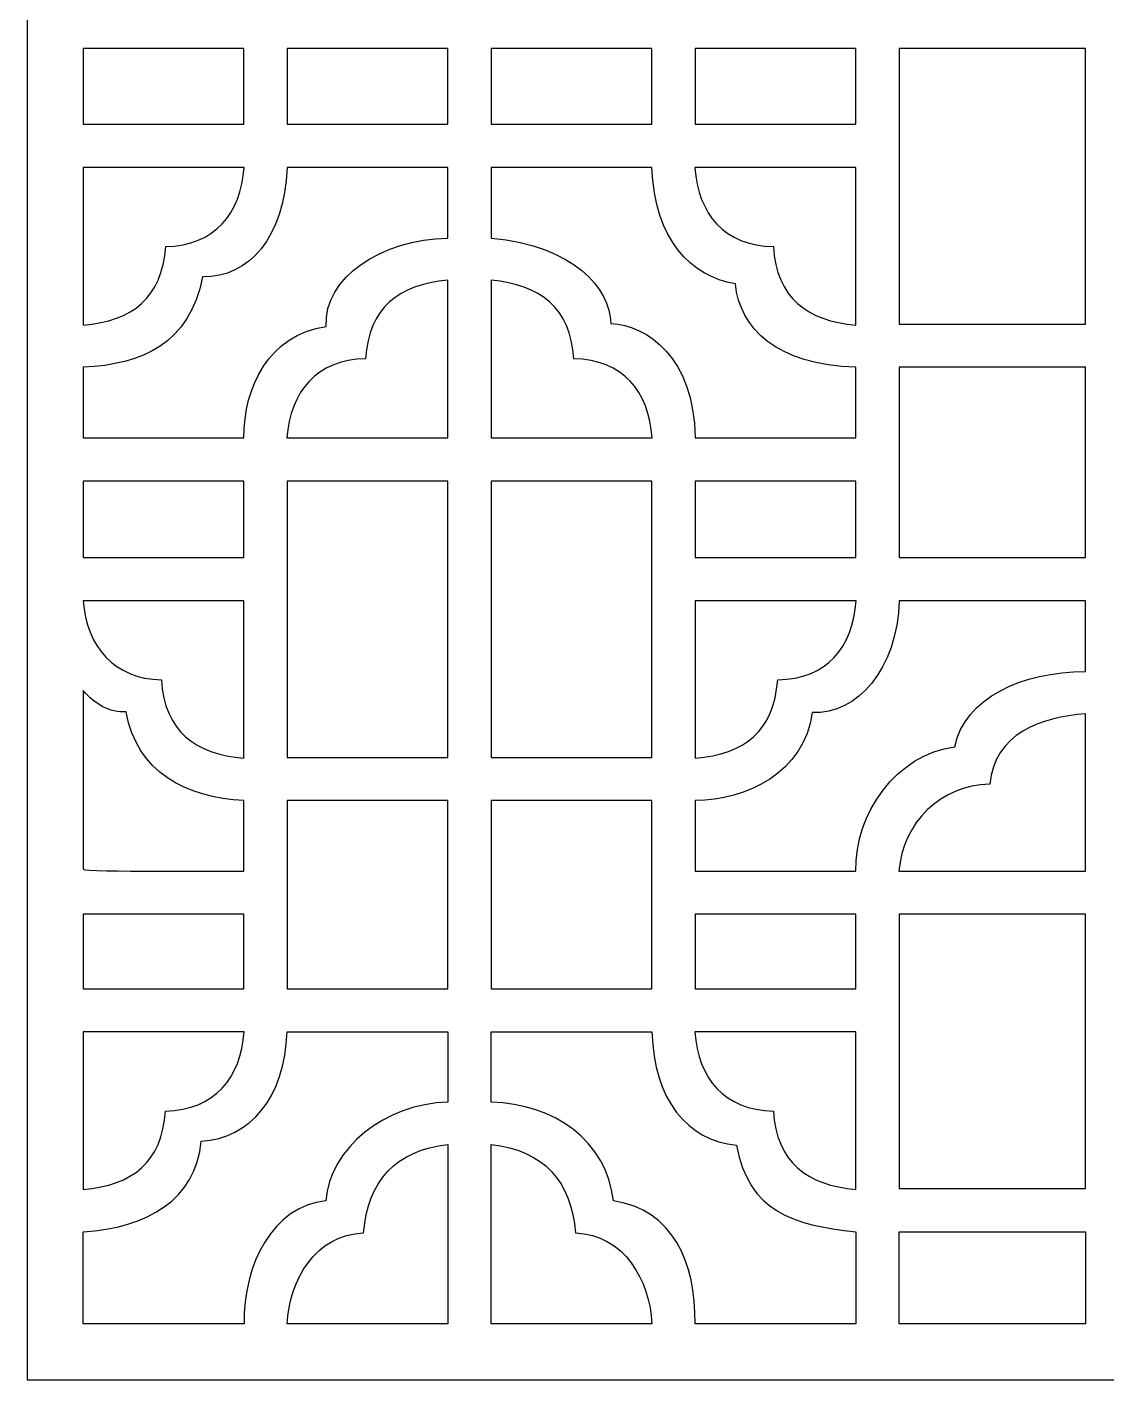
# Model space of a CAD drawing. Header units: centimetres. Extents: x 11.45 to 17.44, y -9 to -1.49.
# Drawn here: x 11.453 to 14.449, y -9 to -5.246 of the extents above; entities that cross this region are included whole.
import ezdxf

# ---------------------------------------------------------------- set-up
doc = ezdxf.new("R2010")
doc.units = ezdxf.units.CM
doc.header["$MEASUREMENT"] = 0
doc.layers.add('layer 1', color=7, linetype='Continuous')

msp = doc.modelspace()

# ---------------------------------------------------------------- linework, layer by layer
at = {"layer": 'layer 1', "color": 250}
for points, knots in [([(11.45299, -1.49181), (11.45299, -1.49181), (17.44413, -1.49181), (17.44413, -1.49181), (17.44413, -1.49181), (17.44413, -1.49181), (17.44413, -9.00021), (17.44413, -9.00021), (17.44413, -9.00021), (17.44413, -9.00021), (11.45299, -9.00021), (11.45299, -9.00021), (11.45299, -9.00021), (11.45299, -9.00021), (11.45299, -1.49181), (11.45299, -1.49181)], [0, 0, 0, 0, 0.2, 0.2, 0.2, 0.2, 0.4, 0.4, 0.4, 0.4, 0.6, 0.6, 0.6, 0.6, 1, 1, 1, 1]), ([(12.05474, -5.51589), (12.05474, -5.51589), (11.6086, -5.51589), (11.6086, -5.51589), (11.6086, -5.51589), (11.6086, -5.51589), (11.6086, -5.30588), (11.6086, -5.30588), (11.6086, -5.30588), (11.6086, -5.30588), (12.05474, -5.30588), (12.05474, -5.30588), (12.05474, -5.30588), (12.05474, -5.30588), (12.05474, -5.51589), (12.05474, -5.51589)], [0, 0, 0, 0, 0.2, 0.2, 0.2, 0.2, 0.4, 0.4, 0.4, 0.4, 0.6, 0.6, 0.6, 0.6, 1, 1, 1, 1]), ([(12.6206, -5.51589), (12.6206, -5.51589), (12.17448, -5.51589), (12.17448, -5.51589), (12.17448, -5.51589), (12.17448, -5.51589), (12.17448, -5.30588), (12.17448, -5.30588), (12.17448, -5.30588), (12.17448, -5.30588), (12.6206, -5.30588), (12.6206, -5.30588), (12.6206, -5.30588), (12.6206, -5.30588), (12.6206, -5.51589), (12.6206, -5.51589)], [0, 0, 0, 0, 0.2, 0.2, 0.2, 0.2, 0.4, 0.4, 0.4, 0.4, 0.6, 0.6, 0.6, 0.6, 1, 1, 1, 1]), ([(13.18647, -5.30588), (13.18647, -5.30588), (13.18647, -5.51589), (13.18647, -5.51589), (13.18647, -5.51589), (13.18647, -5.51589), (12.74034, -5.51589), (12.74034, -5.51589), (12.74034, -5.51589), (12.74034, -5.51589), (12.74034, -5.30588), (12.74034, -5.30588), (12.74034, -5.30588), (12.74034, -5.30588), (13.18647, -5.30588), (13.18647, -5.30588)], [0, 0, 0, 0, 0.2, 0.2, 0.2, 0.2, 0.4, 0.4, 0.4, 0.4, 0.6, 0.6, 0.6, 0.6, 1, 1, 1, 1]), ([(13.3062, -5.51589), (13.3062, -5.51589), (13.3062, -5.30588), (13.3062, -5.30588), (13.3062, -5.30588), (13.3062, -5.30588), (13.75235, -5.30588), (13.75235, -5.30588), (13.75235, -5.30588), (13.75235, -5.30588), (13.75235, -5.51589), (13.75235, -5.51589), (13.75235, -5.51589), (13.75235, -5.51589), (13.3062, -5.51589), (13.3062, -5.51589)], [0, 0, 0, 0, 0.2, 0.2, 0.2, 0.2, 0.4, 0.4, 0.4, 0.4, 0.6, 0.6, 0.6, 0.6, 1, 1, 1, 1]), ([(14.38869, -6.07036), (14.38869, -6.07036), (13.87208, -6.07036), (13.87208, -6.07036), (13.87208, -6.07036), (13.87208, -6.07036), (13.87208, -5.30588), (13.87208, -5.30588), (13.87208, -5.30588), (13.87208, -5.30588), (14.38869, -5.30588), (14.38869, -5.30588), (14.38869, -5.30588), (14.38869, -5.30588), (14.38869, -6.07036), (14.38869, -6.07036)], [0, 0, 0, 0, 0.2, 0.2, 0.2, 0.2, 0.4, 0.4, 0.4, 0.4, 0.6, 0.6, 0.6, 0.6, 1, 1, 1, 1]), ([(12.6206, -5.83153), (12.43648, -5.83509), (12.27503, -5.94093), (12.28309, -6.07663), (12.28309, -6.07663), (12.12292, -6.1012), (12.05429, -6.24358), (12.05459, -6.38606), (12.05459, -6.38606), (12.05459, -6.38606), (11.6086, -6.38606), (11.6086, -6.38606), (11.6086, -6.38606), (11.6086, -6.38606), (11.6086, -6.19016), (11.6086, -6.19016), (11.6086, -6.19016), (11.77214, -6.18252), (11.90481, -6.12399), (11.93992, -5.93891), (11.93992, -5.93891), (12.06924, -5.9411), (12.16463, -5.8316), (12.17462, -5.63563), (12.17462, -5.63563), (12.17462, -5.63563), (12.6206, -5.63563), (12.6206, -5.63563), (12.6206, -5.63563), (12.6206, -5.63563), (12.6206, -5.83153), (12.6206, -5.83153), (12.6206, -5.83153), (12.6206, -5.83153), (12.6206, -5.83153), (12.6206, -5.83153)], [0, 0, 0, 0, 0.1, 0.1, 0.1, 0.1, 0.2, 0.2, 0.2, 0.2, 0.3, 0.3, 0.3, 0.3, 0.4, 0.4, 0.4, 0.4, 0.5, 0.5, 0.5, 0.5, 0.6, 0.6, 0.6, 0.6, 0.7, 0.7, 0.7, 0.7, 0.8, 0.8, 0.8, 0.8, 1, 1, 1, 1]), ([(11.83757, -5.85526), (11.82675, -5.99816), (11.74616, -6.06125), (11.6086, -6.07297), (11.6086, -6.07297), (11.6086, -6.07297), (11.6086, -5.63563), (11.6086, -5.63563), (11.6086, -5.63563), (11.6086, -5.63563), (12.0552, -5.63563), (12.0552, -5.63563), (12.0552, -5.63563), (12.04634, -5.76291), (11.97373, -5.85271), (11.83757, -5.85526)], [0, 0, 0, 0, 0.2, 0.2, 0.2, 0.2, 0.4, 0.4, 0.4, 0.4, 0.6, 0.6, 0.6, 0.6, 1, 1, 1, 1]), ([(13.41796, -5.95826), (13.43045, -6.08234), (13.53169, -6.18328), (13.75235, -6.19016), (13.75235, -6.19016), (13.75235, -6.19016), (13.75235, -6.38606), (13.75235, -6.38606), (13.75235, -6.38606), (13.75235, -6.38606), (13.30636, -6.38606), (13.30636, -6.38606), (13.30636, -6.38606), (13.30237, -6.16116), (13.17434, -6.07483), (13.07216, -6.0682), (13.07216, -6.0682), (13.06938, -5.97162), (12.97261, -5.85374), (12.74034, -5.83153), (12.74034, -5.83153), (12.74034, -5.83153), (12.74034, -5.63563), (12.74034, -5.63563), (12.74034, -5.63563), (12.74034, -5.63563), (13.18632, -5.63563), (13.18632, -5.63563), (13.18632, -5.63563), (13.19416, -5.83589), (13.29475, -5.93944), (13.41796, -5.95826)], [0, 0, 0, 0, 0.1111111, 0.1111111, 0.1111111, 0.1111111, 0.2222222, 0.2222222, 0.2222222, 0.2222222, 0.3333333, 0.3333333, 0.3333333, 0.3333333, 0.4444444, 0.4444444, 0.4444444, 0.4444444, 0.5555556, 0.5555556, 0.5555556, 0.5555556, 0.6666667, 0.6666667, 0.6666667, 0.6666667, 0.7777778, 0.7777778, 0.7777778, 0.7777778, 1, 1, 1, 1]), ([(13.75235, -5.63563), (13.75235, -5.63563), (13.75235, -6.07297), (13.75235, -6.07297), (13.75235, -6.07297), (13.61713, -6.06145), (13.53159, -5.99732), (13.52337, -5.85526), (13.52337, -5.85526), (13.38671, -5.8527), (13.31477, -5.76516), (13.30573, -5.63563), (13.30573, -5.63563), (13.30573, -5.63563), (13.75235, -5.63563), (13.75235, -5.63563)], [0, 0, 0, 0, 0.2, 0.2, 0.2, 0.2, 0.4, 0.4, 0.4, 0.4, 0.6, 0.6, 0.6, 0.6, 1, 1, 1, 1]), ([(12.39163, -6.16645), (12.40238, -6.02418), (12.48263, -5.96052), (12.6206, -5.94872), (12.6206, -5.94872), (12.6206, -5.94872), (12.6206, -6.38606), (12.6206, -6.38606), (12.6206, -6.38606), (12.6206, -6.38606), (12.17398, -6.38606), (12.17398, -6.38606), (12.17398, -6.38606), (12.18286, -6.2588), (12.25548, -6.169), (12.39163, -6.16645)], [0, 0, 0, 0, 0.2, 0.2, 0.2, 0.2, 0.4, 0.4, 0.4, 0.4, 0.6, 0.6, 0.6, 0.6, 1, 1, 1, 1]), ([(12.74034, -6.38606), (12.74034, -6.38606), (12.74034, -5.94872), (12.74034, -5.94872), (12.74034, -5.94872), (12.8756, -5.96029), (12.96105, -6.02435), (12.96931, -6.16645), (12.96931, -6.16645), (13.10596, -6.16901), (13.17791, -6.25653), (13.18695, -6.38606), (13.18695, -6.38606), (13.18695, -6.38606), (12.74034, -6.38606), (12.74034, -6.38606)], [0, 0, 0, 0, 0.2, 0.2, 0.2, 0.2, 0.4, 0.4, 0.4, 0.4, 0.6, 0.6, 0.6, 0.6, 1, 1, 1, 1]), ([(14.38869, -6.71815), (14.38869, -6.71815), (13.87208, -6.71815), (13.87208, -6.71815), (13.87208, -6.71815), (13.87208, -6.71815), (13.87208, -6.1901), (13.87208, -6.1901), (13.87208, -6.1901), (13.87208, -6.1901), (14.38869, -6.1901), (14.38869, -6.1901), (14.38869, -6.1901), (14.38869, -6.1901), (14.38869, -6.71815), (14.38869, -6.71815)], [0, 0, 0, 0, 0.2, 0.2, 0.2, 0.2, 0.4, 0.4, 0.4, 0.4, 0.6, 0.6, 0.6, 0.6, 1, 1, 1, 1]), ([(11.6086, -6.5058), (11.6086, -6.5058), (12.05474, -6.5058), (12.05474, -6.5058), (12.05474, -6.5058), (12.05474, -6.5058), (12.05474, -6.71815), (12.05474, -6.71815), (12.05474, -6.71815), (12.05474, -6.71815), (11.6086, -6.71815), (11.6086, -6.71815), (11.6086, -6.71815), (11.6086, -6.71815), (11.6086, -6.5058), (11.6086, -6.5058)], [0, 0, 0, 0, 0.2, 0.2, 0.2, 0.2, 0.4, 0.4, 0.4, 0.4, 0.6, 0.6, 0.6, 0.6, 1, 1, 1, 1]), ([(12.6206, -6.5058), (12.6206, -6.5058), (12.6206, -7.27261), (12.6206, -7.27261), (12.6206, -7.27261), (12.6206, -7.27261), (12.17448, -7.27261), (12.17448, -7.27261), (12.17448, -7.27261), (12.17448, -7.27261), (12.17448, -6.5058), (12.17448, -6.5058), (12.17448, -6.5058), (12.17448, -6.5058), (12.6206, -6.5058), (12.6206, -6.5058)], [0, 0, 0, 0, 0.2, 0.2, 0.2, 0.2, 0.4, 0.4, 0.4, 0.4, 0.6, 0.6, 0.6, 0.6, 1, 1, 1, 1]), ([(12.74034, -7.27261), (12.74034, -7.27261), (12.74034, -6.5058), (12.74034, -6.5058), (12.74034, -6.5058), (12.74034, -6.5058), (13.18647, -6.5058), (13.18647, -6.5058), (13.18647, -6.5058), (13.18647, -6.5058), (13.18647, -7.27261), (13.18647, -7.27261), (13.18647, -7.27261), (13.18647, -7.27261), (12.74034, -7.27261), (12.74034, -7.27261)], [0, 0, 0, 0, 0.2, 0.2, 0.2, 0.2, 0.4, 0.4, 0.4, 0.4, 0.6, 0.6, 0.6, 0.6, 1, 1, 1, 1]), ([(13.75235, -6.71815), (13.75235, -6.71815), (13.3062, -6.71815), (13.3062, -6.71815), (13.3062, -6.71815), (13.3062, -6.71815), (13.3062, -6.5058), (13.3062, -6.5058), (13.3062, -6.5058), (13.3062, -6.5058), (13.75235, -6.5058), (13.75235, -6.5058), (13.75235, -6.5058), (13.75235, -6.5058), (13.75235, -6.71815), (13.75235, -6.71815)], [0, 0, 0, 0, 0.2, 0.2, 0.2, 0.2, 0.4, 0.4, 0.4, 0.4, 0.6, 0.6, 0.6, 0.6, 1, 1, 1, 1]), ([(11.6086, -6.83801), (11.6086, -6.83801), (12.05474, -6.8379), (12.05474, -6.8379), (12.05474, -6.8379), (12.05474, -6.8379), (12.05474, -7.27524), (12.05474, -7.27524), (12.05474, -7.27524), (11.9195, -7.26371), (11.834, -7.19959), (11.82578, -7.05751), (11.82578, -7.05751), (11.69482, -7.05505), (11.61742, -6.96458), (11.6086, -6.83801)], [0, 0, 0, 0, 0.2, 0.2, 0.2, 0.2, 0.4, 0.4, 0.4, 0.4, 0.6, 0.6, 0.6, 0.6, 1, 1, 1, 1]), ([(13.7528, -6.8379), (13.74379, -6.96742), (13.67188, -7.05494), (13.53517, -7.05751), (13.53517, -7.05751), (13.52435, -7.20042), (13.44377, -7.26351), (13.3062, -7.27524), (13.3062, -7.27524), (13.3062, -7.27524), (13.3062, -6.8379), (13.3062, -6.8379), (13.3062, -6.8379), (13.3062, -6.8379), (13.7528, -6.8379), (13.7528, -6.8379)], [0, 0, 0, 0, 0.2, 0.2, 0.2, 0.2, 0.4, 0.4, 0.4, 0.4, 0.6, 0.6, 0.6, 0.6, 1, 1, 1, 1]), ([(14.38869, -7.03404), (14.21169, -7.03508), (14.05329, -7.10838), (14.02682, -7.24344), (14.02682, -7.24344), (13.86482, -7.26392), (13.74865, -7.42869), (13.75209, -7.58831), (13.75209, -7.58831), (13.75209, -7.58831), (13.3062, -7.58831), (13.3062, -7.58831), (13.3062, -7.58831), (13.3062, -7.58831), (13.3062, -7.39244), (13.3062, -7.39244), (13.3062, -7.39244), (13.44674, -7.39256), (13.60923, -7.31436), (13.63118, -7.14846), (13.63118, -7.14846), (13.75562, -7.15431), (13.86634, -7.02769), (13.87222, -6.8379), (13.87222, -6.8379), (13.87222, -6.8379), (14.38869, -6.8379), (14.38869, -6.8379), (14.38869, -6.8379), (14.38869, -6.8379), (14.38869, -7.03404), (14.38869, -7.03404)], [0, 0, 0, 0, 0.1111111, 0.1111111, 0.1111111, 0.1111111, 0.2222222, 0.2222222, 0.2222222, 0.2222222, 0.3333333, 0.3333333, 0.3333333, 0.3333333, 0.4444444, 0.4444444, 0.4444444, 0.4444444, 0.5555556, 0.5555556, 0.5555556, 0.5555556, 0.6666667, 0.6666667, 0.6666667, 0.6666667, 0.7777778, 0.7777778, 0.7777778, 0.7777778, 1, 1, 1, 1]), ([(11.6086, -7.58304), (11.6086, -7.58304), (11.6086, -7.08721), (11.6086, -7.08721), (11.6086, -7.08721), (11.64173, -7.12519), (11.68251, -7.14943), (11.72756, -7.14599), (11.72756, -7.14599), (11.75822, -7.31418), (11.89345, -7.38405), (12.05474, -7.39244), (12.05474, -7.39244), (12.05474, -7.39244), (12.05474, -7.58831), (12.05474, -7.58831), (12.05474, -7.58831), (12.01751, -7.58831), (11.60897, -7.59121), (11.6086, -7.58304)], [0, 0, 0, 0, 0.1666667, 0.1666667, 0.1666667, 0.1666667, 0.3333333, 0.3333333, 0.3333333, 0.3333333, 0.5, 0.5, 0.5, 0.5, 0.6666667, 0.6666667, 0.6666667, 0.6666667, 1, 1, 1, 1]), ([(14.12354, -7.34708), (14.13606, -7.20647), (14.26627, -7.16067), (14.38869, -7.15185), (14.38869, -7.15185), (14.38869, -7.15185), (14.38869, -7.58831), (14.38869, -7.58831), (14.38869, -7.58831), (14.38869, -7.58831), (13.87145, -7.58831), (13.87145, -7.58831), (13.87145, -7.58831), (13.88295, -7.4536), (13.98492, -7.35044), (14.12354, -7.34708)], [0, 0, 0, 0, 0.2, 0.2, 0.2, 0.2, 0.4, 0.4, 0.4, 0.4, 0.6, 0.6, 0.6, 0.6, 1, 1, 1, 1]), ([(12.6206, -7.39236), (12.6206, -7.39236), (12.6206, -7.91456), (12.6206, -7.91456), (12.6206, -7.91456), (12.6206, -7.91456), (12.17448, -7.91456), (12.17448, -7.91456), (12.17448, -7.91456), (12.17448, -7.91456), (12.17448, -7.39236), (12.17448, -7.39236), (12.17448, -7.39236), (12.17448, -7.39236), (12.6206, -7.39236), (12.6206, -7.39236)], [0, 0, 0, 0, 0.2, 0.2, 0.2, 0.2, 0.4, 0.4, 0.4, 0.4, 0.6, 0.6, 0.6, 0.6, 1, 1, 1, 1]), ([(12.74034, -7.91456), (12.74034, -7.91456), (12.74034, -7.39236), (12.74034, -7.39236), (12.74034, -7.39236), (12.74034, -7.39236), (13.18647, -7.39236), (13.18647, -7.39236), (13.18647, -7.39236), (13.18647, -7.39236), (13.18647, -7.91456), (13.18647, -7.91456), (13.18647, -7.91456), (13.18647, -7.91456), (12.74034, -7.91456), (12.74034, -7.91456)], [0, 0, 0, 0, 0.2, 0.2, 0.2, 0.2, 0.4, 0.4, 0.4, 0.4, 0.6, 0.6, 0.6, 0.6, 1, 1, 1, 1]), ([(12.05474, -7.70806), (12.05474, -7.70806), (12.05474, -7.91456), (12.05474, -7.91456), (12.05474, -7.91456), (12.05474, -7.91456), (11.6086, -7.91456), (11.6086, -7.91456), (11.6086, -7.91456), (11.6086, -7.91456), (11.6086, -7.70806), (11.6086, -7.70806), (11.6086, -7.70806), (11.6086, -7.70806), (12.05474, -7.70806), (12.05474, -7.70806)], [0, 0, 0, 0, 0.2, 0.2, 0.2, 0.2, 0.4, 0.4, 0.4, 0.4, 0.6, 0.6, 0.6, 0.6, 1, 1, 1, 1]), ([(13.75235, -7.70806), (13.75235, -7.70806), (13.75235, -7.91456), (13.75235, -7.91456), (13.75235, -7.91456), (13.75235, -7.91456), (13.3062, -7.91456), (13.3062, -7.91456), (13.3062, -7.91456), (13.3062, -7.91456), (13.3062, -7.70806), (13.3062, -7.70806), (13.3062, -7.70806), (13.3062, -7.70806), (13.75235, -7.70806), (13.75235, -7.70806)], [0, 0, 0, 0, 0.2, 0.2, 0.2, 0.2, 0.4, 0.4, 0.4, 0.4, 0.6, 0.6, 0.6, 0.6, 1, 1, 1, 1]), ([(14.38869, -8.46902), (14.38869, -8.46902), (13.87208, -8.46902), (13.87208, -8.46902), (13.87208, -8.46902), (13.87208, -8.46902), (13.87208, -7.70806), (13.87208, -7.70806), (13.87208, -7.70806), (13.87208, -7.70806), (14.38869, -7.70806), (14.38869, -7.70806), (14.38869, -7.70806), (14.38869, -7.70806), (14.38869, -8.46902), (14.38869, -8.46902)], [0, 0, 0, 0, 0.2, 0.2, 0.2, 0.2, 0.4, 0.4, 0.4, 0.4, 0.6, 0.6, 0.6, 0.6, 1, 1, 1, 1]), ([(11.83731, -8.25392), (11.8265, -8.39668), (11.74602, -8.4598), (11.6086, -8.47163), (11.6086, -8.47163), (11.6086, -8.47163), (11.6086, -8.03431), (11.6086, -8.03431), (11.6086, -8.03431), (11.6086, -8.03431), (12.05494, -8.03431), (12.05494, -8.03431), (12.05494, -8.03431), (12.04606, -8.16159), (11.97345, -8.25136), (11.83731, -8.25392)], [0, 0, 0, 0, 0.2, 0.2, 0.2, 0.2, 0.4, 0.4, 0.4, 0.4, 0.6, 0.6, 0.6, 0.6, 1, 1, 1, 1]), ([(11.6086, -8.8446), (11.6086, -8.8446), (12.05479, -8.8446), (12.05479, -8.8446), (12.05479, -8.8446), (12.05243, -8.6793), (12.13554, -8.51803), (12.28136, -8.50323), (12.28136, -8.50323), (12.29324, -8.35625), (12.44651, -8.23334), (12.6206, -8.2296), (12.6206, -8.2296), (12.6206, -8.2296), (12.6206, -8.03431), (12.6206, -8.03431), (12.6206, -8.03431), (12.6206, -8.03431), (12.17434, -8.03431), (12.17434, -8.03431), (12.17434, -8.03431), (12.16852, -8.21738), (12.07121, -8.32975), (11.93577, -8.33802), (11.93577, -8.33802), (11.92299, -8.49913), (11.78441, -8.57905), (11.6086, -8.58883), (11.6086, -8.58883), (11.6086, -8.58883), (11.6086, -8.8446), (11.6086, -8.8446)], [0, 0, 0, 0, 0.1111111, 0.1111111, 0.1111111, 0.1111111, 0.2222222, 0.2222222, 0.2222222, 0.2222222, 0.3333333, 0.3333333, 0.3333333, 0.3333333, 0.4444444, 0.4444444, 0.4444444, 0.4444444, 0.5555556, 0.5555556, 0.5555556, 0.5555556, 0.6666667, 0.6666667, 0.6666667, 0.6666667, 0.7777778, 0.7777778, 0.7777778, 0.7777778, 1, 1, 1, 1]), ([(13.30613, -8.8446), (13.30613, -8.8446), (13.75235, -8.8446), (13.75235, -8.8446), (13.75235, -8.8446), (13.75235, -8.8446), (13.75235, -8.58884), (13.75235, -8.58884), (13.75235, -8.58884), (13.57434, -8.57061), (13.45687, -8.53337), (13.42063, -8.34868), (13.42063, -8.34868), (13.2849, -8.33578), (13.19219, -8.22379), (13.18632, -8.03431), (13.18632, -8.03431), (13.18632, -8.03431), (12.74034, -8.03431), (12.74034, -8.03431), (12.74034, -8.03431), (12.74034, -8.03431), (12.74034, -8.2296), (12.74034, -8.2296), (12.74034, -8.2296), (12.91442, -8.23334), (13.06129, -8.33706), (13.07957, -8.50323), (13.07957, -8.50323), (13.24456, -8.52869), (13.30849, -8.67288), (13.30613, -8.8446)], [0, 0, 0, 0, 0.1111111, 0.1111111, 0.1111111, 0.1111111, 0.2222222, 0.2222222, 0.2222222, 0.2222222, 0.3333333, 0.3333333, 0.3333333, 0.3333333, 0.4444444, 0.4444444, 0.4444444, 0.4444444, 0.5555556, 0.5555556, 0.5555556, 0.5555556, 0.6666667, 0.6666667, 0.6666667, 0.6666667, 0.7777778, 0.7777778, 0.7777778, 0.7777778, 1, 1, 1, 1]), ([(13.75235, -8.03431), (13.75235, -8.03431), (13.75235, -8.47164), (13.75235, -8.47164), (13.75235, -8.47164), (13.61713, -8.46011), (13.53159, -8.39598), (13.52337, -8.25392), (13.52337, -8.25392), (13.38672, -8.25136), (13.31476, -8.16384), (13.30573, -8.03431), (13.30573, -8.03431), (13.30573, -8.03431), (13.75235, -8.03431), (13.75235, -8.03431)], [0, 0, 0, 0, 0.2, 0.2, 0.2, 0.2, 0.4, 0.4, 0.4, 0.4, 0.6, 0.6, 0.6, 0.6, 1, 1, 1, 1]), ([(12.1745, -8.8446), (12.1745, -8.8446), (12.6206, -8.8446), (12.6206, -8.8446), (12.6206, -8.8446), (12.6206, -8.8446), (12.6206, -8.3473), (12.6206, -8.3473), (12.6206, -8.3473), (12.47602, -8.36204), (12.39798, -8.44782), (12.38663, -8.59241), (12.38663, -8.59241), (12.2527, -8.59626), (12.17979, -8.7242), (12.1745, -8.8446)], [0, 0, 0, 0, 0.2, 0.2, 0.2, 0.2, 0.4, 0.4, 0.4, 0.4, 0.6, 0.6, 0.6, 0.6, 1, 1, 1, 1]), ([(12.74034, -8.8446), (12.74034, -8.8446), (13.18645, -8.8446), (13.18645, -8.8446), (13.18645, -8.8446), (13.18116, -8.72422), (13.10826, -8.59626), (12.97432, -8.59241), (12.97432, -8.59241), (12.96297, -8.44782), (12.88493, -8.36204), (12.74034, -8.3473), (12.74034, -8.3473), (12.74034, -8.3473), (12.74034, -8.8446), (12.74034, -8.8446)], [0, 0, 0, 0, 0.2, 0.2, 0.2, 0.2, 0.4, 0.4, 0.4, 0.4, 0.6, 0.6, 0.6, 0.6, 1, 1, 1, 1]), ([(13.87208, -8.8446), (13.87208, -8.8446), (14.38869, -8.8446), (14.38869, -8.8446), (14.38869, -8.8446), (14.38869, -8.8446), (14.38869, -8.58876), (14.38869, -8.58876), (14.38869, -8.58876), (14.38869, -8.58876), (13.87208, -8.58876), (13.87208, -8.58876), (13.87208, -8.58876), (13.87208, -8.58876), (13.87208, -8.8446), (13.87208, -8.8446)], [0, 0, 0, 0, 0.2, 0.2, 0.2, 0.2, 0.4, 0.4, 0.4, 0.4, 0.6, 0.6, 0.6, 0.6, 1, 1, 1, 1])]:
    msp.add_open_spline(points, degree=3, knots=knots, dxfattribs=at)
at = {"layer": 'layer 1', "color": 250, "lineweight": 9}
for points, knots in [([(11.45299, -1.49181), (11.45299, -1.49181), (17.44413, -1.49181), (17.44413, -1.49181), (17.44413, -1.49181), (17.44413, -1.49181), (17.44413, -9.00021), (17.44413, -9.00021), (17.44413, -9.00021), (17.44413, -9.00021), (11.45299, -9.00021), (11.45299, -9.00021), (11.45299, -9.00021), (11.45299, -9.00021), (11.45299, -1.49181), (11.45299, -1.49181)], [0, 0, 0, 0, 0.2, 0.2, 0.2, 0.2, 0.4, 0.4, 0.4, 0.4, 0.6, 0.6, 0.6, 0.6, 1, 1, 1, 1]), ([(12.05474, -5.51589), (12.05474, -5.51589), (11.6086, -5.51589), (11.6086, -5.51589), (11.6086, -5.51589), (11.6086, -5.51589), (11.6086, -5.30588), (11.6086, -5.30588), (11.6086, -5.30588), (11.6086, -5.30588), (12.05474, -5.30588), (12.05474, -5.30588), (12.05474, -5.30588), (12.05474, -5.30588), (12.05474, -5.51589), (12.05474, -5.51589)], [0, 0, 0, 0, 0.2, 0.2, 0.2, 0.2, 0.4, 0.4, 0.4, 0.4, 0.6, 0.6, 0.6, 0.6, 1, 1, 1, 1]), ([(12.6206, -5.51589), (12.6206, -5.51589), (12.17448, -5.51589), (12.17448, -5.51589), (12.17448, -5.51589), (12.17448, -5.51589), (12.17448, -5.30588), (12.17448, -5.30588), (12.17448, -5.30588), (12.17448, -5.30588), (12.6206, -5.30588), (12.6206, -5.30588), (12.6206, -5.30588), (12.6206, -5.30588), (12.6206, -5.51589), (12.6206, -5.51589)], [0, 0, 0, 0, 0.2, 0.2, 0.2, 0.2, 0.4, 0.4, 0.4, 0.4, 0.6, 0.6, 0.6, 0.6, 1, 1, 1, 1]), ([(13.18647, -5.30588), (13.18647, -5.30588), (13.18647, -5.51589), (13.18647, -5.51589), (13.18647, -5.51589), (13.18647, -5.51589), (12.74034, -5.51589), (12.74034, -5.51589), (12.74034, -5.51589), (12.74034, -5.51589), (12.74034, -5.30588), (12.74034, -5.30588), (12.74034, -5.30588), (12.74034, -5.30588), (13.18647, -5.30588), (13.18647, -5.30588)], [0, 0, 0, 0, 0.2, 0.2, 0.2, 0.2, 0.4, 0.4, 0.4, 0.4, 0.6, 0.6, 0.6, 0.6, 1, 1, 1, 1]), ([(13.3062, -5.51589), (13.3062, -5.51589), (13.3062, -5.30588), (13.3062, -5.30588), (13.3062, -5.30588), (13.3062, -5.30588), (13.75235, -5.30588), (13.75235, -5.30588), (13.75235, -5.30588), (13.75235, -5.30588), (13.75235, -5.51589), (13.75235, -5.51589), (13.75235, -5.51589), (13.75235, -5.51589), (13.3062, -5.51589), (13.3062, -5.51589)], [0, 0, 0, 0, 0.2, 0.2, 0.2, 0.2, 0.4, 0.4, 0.4, 0.4, 0.6, 0.6, 0.6, 0.6, 1, 1, 1, 1]), ([(14.38869, -6.07036), (14.38869, -6.07036), (13.87208, -6.07036), (13.87208, -6.07036), (13.87208, -6.07036), (13.87208, -6.07036), (13.87208, -5.30588), (13.87208, -5.30588), (13.87208, -5.30588), (13.87208, -5.30588), (14.38869, -5.30588), (14.38869, -5.30588), (14.38869, -5.30588), (14.38869, -5.30588), (14.38869, -6.07036), (14.38869, -6.07036)], [0, 0, 0, 0, 0.2, 0.2, 0.2, 0.2, 0.4, 0.4, 0.4, 0.4, 0.6, 0.6, 0.6, 0.6, 1, 1, 1, 1]), ([(12.6206, -5.83153), (12.43648, -5.83509), (12.27503, -5.94093), (12.28309, -6.07663), (12.28309, -6.07663), (12.12292, -6.1012), (12.05429, -6.24358), (12.05459, -6.38606), (12.05459, -6.38606), (12.05459, -6.38606), (11.6086, -6.38606), (11.6086, -6.38606), (11.6086, -6.38606), (11.6086, -6.38606), (11.6086, -6.19016), (11.6086, -6.19016), (11.6086, -6.19016), (11.77214, -6.18252), (11.90481, -6.12399), (11.93992, -5.93891), (11.93992, -5.93891), (12.06924, -5.9411), (12.16463, -5.8316), (12.17462, -5.63563), (12.17462, -5.63563), (12.17462, -5.63563), (12.6206, -5.63563), (12.6206, -5.63563), (12.6206, -5.63563), (12.6206, -5.63563), (12.6206, -5.83153), (12.6206, -5.83153)], [0, 0, 0, 0, 0.1111111, 0.1111111, 0.1111111, 0.1111111, 0.2222222, 0.2222222, 0.2222222, 0.2222222, 0.3333333, 0.3333333, 0.3333333, 0.3333333, 0.4444444, 0.4444444, 0.4444444, 0.4444444, 0.5555556, 0.5555556, 0.5555556, 0.5555556, 0.6666667, 0.6666667, 0.6666667, 0.6666667, 0.7777778, 0.7777778, 0.7777778, 0.7777778, 1, 1, 1, 1]), ([(11.83757, -5.85526), (11.82675, -5.99816), (11.74616, -6.06125), (11.6086, -6.07297), (11.6086, -6.07297), (11.6086, -6.07297), (11.6086, -5.63563), (11.6086, -5.63563), (11.6086, -5.63563), (11.6086, -5.63563), (12.0552, -5.63563), (12.0552, -5.63563), (12.0552, -5.63563), (12.04634, -5.76291), (11.97373, -5.85271), (11.83757, -5.85526)], [0, 0, 0, 0, 0.2, 0.2, 0.2, 0.2, 0.4, 0.4, 0.4, 0.4, 0.6, 0.6, 0.6, 0.6, 1, 1, 1, 1]), ([(13.41796, -5.95826), (13.43045, -6.08234), (13.53169, -6.18328), (13.75235, -6.19016), (13.75235, -6.19016), (13.75235, -6.19016), (13.75235, -6.38606), (13.75235, -6.38606), (13.75235, -6.38606), (13.75235, -6.38606), (13.30636, -6.38606), (13.30636, -6.38606), (13.30636, -6.38606), (13.30237, -6.16116), (13.17434, -6.07483), (13.07216, -6.0682), (13.07216, -6.0682), (13.06938, -5.97162), (12.97261, -5.85374), (12.74034, -5.83153), (12.74034, -5.83153), (12.74034, -5.83153), (12.74034, -5.63563), (12.74034, -5.63563), (12.74034, -5.63563), (12.74034, -5.63563), (13.18632, -5.63563), (13.18632, -5.63563), (13.18632, -5.63563), (13.19416, -5.83589), (13.29475, -5.93944), (13.41796, -5.95826)], [0, 0, 0, 0, 0.1111111, 0.1111111, 0.1111111, 0.1111111, 0.2222222, 0.2222222, 0.2222222, 0.2222222, 0.3333333, 0.3333333, 0.3333333, 0.3333333, 0.4444444, 0.4444444, 0.4444444, 0.4444444, 0.5555556, 0.5555556, 0.5555556, 0.5555556, 0.6666667, 0.6666667, 0.6666667, 0.6666667, 0.7777778, 0.7777778, 0.7777778, 0.7777778, 1, 1, 1, 1]), ([(13.75235, -5.63563), (13.75235, -5.63563), (13.75235, -6.07297), (13.75235, -6.07297), (13.75235, -6.07297), (13.61713, -6.06145), (13.53159, -5.99732), (13.52337, -5.85526), (13.52337, -5.85526), (13.38671, -5.8527), (13.31477, -5.76516), (13.30573, -5.63563), (13.30573, -5.63563), (13.30573, -5.63563), (13.75235, -5.63563), (13.75235, -5.63563)], [0, 0, 0, 0, 0.2, 0.2, 0.2, 0.2, 0.4, 0.4, 0.4, 0.4, 0.6, 0.6, 0.6, 0.6, 1, 1, 1, 1]), ([(12.39163, -6.16645), (12.40238, -6.02418), (12.48263, -5.96052), (12.6206, -5.94872), (12.6206, -5.94872), (12.6206, -5.94872), (12.6206, -6.38606), (12.6206, -6.38606), (12.6206, -6.38606), (12.6206, -6.38606), (12.17398, -6.38606), (12.17398, -6.38606), (12.17398, -6.38606), (12.18286, -6.2588), (12.25548, -6.169), (12.39163, -6.16645)], [0, 0, 0, 0, 0.2, 0.2, 0.2, 0.2, 0.4, 0.4, 0.4, 0.4, 0.6, 0.6, 0.6, 0.6, 1, 1, 1, 1]), ([(12.74034, -6.38606), (12.74034, -6.38606), (12.74034, -5.94872), (12.74034, -5.94872), (12.74034, -5.94872), (12.8756, -5.96029), (12.96105, -6.02435), (12.96931, -6.16645), (12.96931, -6.16645), (13.10596, -6.16901), (13.17791, -6.25653), (13.18695, -6.38606), (13.18695, -6.38606), (13.18695, -6.38606), (12.74034, -6.38606), (12.74034, -6.38606)], [0, 0, 0, 0, 0.2, 0.2, 0.2, 0.2, 0.4, 0.4, 0.4, 0.4, 0.6, 0.6, 0.6, 0.6, 1, 1, 1, 1]), ([(14.38869, -6.71815), (14.38869, -6.71815), (13.87208, -6.71815), (13.87208, -6.71815), (13.87208, -6.71815), (13.87208, -6.71815), (13.87208, -6.1901), (13.87208, -6.1901), (13.87208, -6.1901), (13.87208, -6.1901), (14.38869, -6.1901), (14.38869, -6.1901), (14.38869, -6.1901), (14.38869, -6.1901), (14.38869, -6.71815), (14.38869, -6.71815)], [0, 0, 0, 0, 0.2, 0.2, 0.2, 0.2, 0.4, 0.4, 0.4, 0.4, 0.6, 0.6, 0.6, 0.6, 1, 1, 1, 1]), ([(11.6086, -6.5058), (11.6086, -6.5058), (12.05474, -6.5058), (12.05474, -6.5058), (12.05474, -6.5058), (12.05474, -6.5058), (12.05474, -6.71815), (12.05474, -6.71815), (12.05474, -6.71815), (12.05474, -6.71815), (11.6086, -6.71815), (11.6086, -6.71815), (11.6086, -6.71815), (11.6086, -6.71815), (11.6086, -6.5058), (11.6086, -6.5058)], [0, 0, 0, 0, 0.2, 0.2, 0.2, 0.2, 0.4, 0.4, 0.4, 0.4, 0.6, 0.6, 0.6, 0.6, 1, 1, 1, 1]), ([(12.6206, -6.5058), (12.6206, -6.5058), (12.6206, -7.27261), (12.6206, -7.27261), (12.6206, -7.27261), (12.6206, -7.27261), (12.17448, -7.27261), (12.17448, -7.27261), (12.17448, -7.27261), (12.17448, -7.27261), (12.17448, -6.5058), (12.17448, -6.5058), (12.17448, -6.5058), (12.17448, -6.5058), (12.6206, -6.5058), (12.6206, -6.5058)], [0, 0, 0, 0, 0.2, 0.2, 0.2, 0.2, 0.4, 0.4, 0.4, 0.4, 0.6, 0.6, 0.6, 0.6, 1, 1, 1, 1]), ([(12.74034, -7.27261), (12.74034, -7.27261), (12.74034, -6.5058), (12.74034, -6.5058), (12.74034, -6.5058), (12.74034, -6.5058), (13.18647, -6.5058), (13.18647, -6.5058), (13.18647, -6.5058), (13.18647, -6.5058), (13.18647, -7.27261), (13.18647, -7.27261), (13.18647, -7.27261), (13.18647, -7.27261), (12.74034, -7.27261), (12.74034, -7.27261)], [0, 0, 0, 0, 0.2, 0.2, 0.2, 0.2, 0.4, 0.4, 0.4, 0.4, 0.6, 0.6, 0.6, 0.6, 1, 1, 1, 1]), ([(13.75235, -6.71815), (13.75235, -6.71815), (13.3062, -6.71815), (13.3062, -6.71815), (13.3062, -6.71815), (13.3062, -6.71815), (13.3062, -6.5058), (13.3062, -6.5058), (13.3062, -6.5058), (13.3062, -6.5058), (13.75235, -6.5058), (13.75235, -6.5058), (13.75235, -6.5058), (13.75235, -6.5058), (13.75235, -6.71815), (13.75235, -6.71815)], [0, 0, 0, 0, 0.2, 0.2, 0.2, 0.2, 0.4, 0.4, 0.4, 0.4, 0.6, 0.6, 0.6, 0.6, 1, 1, 1, 1]), ([(11.6086, -6.83801), (11.6086, -6.83801), (12.05474, -6.8379), (12.05474, -6.8379), (12.05474, -6.8379), (12.05474, -6.8379), (12.05474, -7.27524), (12.05474, -7.27524), (12.05474, -7.27524), (11.9195, -7.26371), (11.834, -7.19959), (11.82578, -7.05751), (11.82578, -7.05751), (11.69482, -7.05505), (11.61742, -6.96458), (11.6086, -6.83801)], [0, 0, 0, 0, 0.2, 0.2, 0.2, 0.2, 0.4, 0.4, 0.4, 0.4, 0.6, 0.6, 0.6, 0.6, 1, 1, 1, 1]), ([(13.7528, -6.8379), (13.74379, -6.96742), (13.67188, -7.05494), (13.53517, -7.05751), (13.53517, -7.05751), (13.52435, -7.20042), (13.44377, -7.26351), (13.3062, -7.27524), (13.3062, -7.27524), (13.3062, -7.27524), (13.3062, -6.8379), (13.3062, -6.8379), (13.3062, -6.8379), (13.3062, -6.8379), (13.7528, -6.8379), (13.7528, -6.8379)], [0, 0, 0, 0, 0.2, 0.2, 0.2, 0.2, 0.4, 0.4, 0.4, 0.4, 0.6, 0.6, 0.6, 0.6, 1, 1, 1, 1]), ([(14.38869, -7.03404), (14.21169, -7.03508), (14.05329, -7.10838), (14.02682, -7.24344), (14.02682, -7.24344), (13.86482, -7.26392), (13.74865, -7.42869), (13.75209, -7.58831), (13.75209, -7.58831), (13.75209, -7.58831), (13.3062, -7.58831), (13.3062, -7.58831), (13.3062, -7.58831), (13.3062, -7.58831), (13.3062, -7.39244), (13.3062, -7.39244), (13.3062, -7.39244), (13.44674, -7.39256), (13.60923, -7.31436), (13.63118, -7.14846), (13.63118, -7.14846), (13.75562, -7.15431), (13.86634, -7.02769), (13.87222, -6.8379), (13.87222, -6.8379), (13.87222, -6.8379), (14.38869, -6.8379), (14.38869, -6.8379), (14.38869, -6.8379), (14.38869, -6.8379), (14.38869, -7.03404), (14.38869, -7.03404)], [0, 0, 0, 0, 0.1111111, 0.1111111, 0.1111111, 0.1111111, 0.2222222, 0.2222222, 0.2222222, 0.2222222, 0.3333333, 0.3333333, 0.3333333, 0.3333333, 0.4444444, 0.4444444, 0.4444444, 0.4444444, 0.5555556, 0.5555556, 0.5555556, 0.5555556, 0.6666667, 0.6666667, 0.6666667, 0.6666667, 0.7777778, 0.7777778, 0.7777778, 0.7777778, 1, 1, 1, 1]), ([(11.6086, -7.58304), (11.6086, -7.58304), (11.6086, -7.08721), (11.6086, -7.08721), (11.6086, -7.08721), (11.64173, -7.12519), (11.68251, -7.14943), (11.72756, -7.14599), (11.72756, -7.14599), (11.75822, -7.31418), (11.89345, -7.38405), (12.05474, -7.39244), (12.05474, -7.39244), (12.05474, -7.39244), (12.05474, -7.58831), (12.05474, -7.58831), (12.05474, -7.58831), (12.01751, -7.58831), (11.60897, -7.59121), (11.6086, -7.58304)], [0, 0, 0, 0, 0.1666667, 0.1666667, 0.1666667, 0.1666667, 0.3333333, 0.3333333, 0.3333333, 0.3333333, 0.5, 0.5, 0.5, 0.5, 0.6666667, 0.6666667, 0.6666667, 0.6666667, 1, 1, 1, 1]), ([(14.12354, -7.34708), (14.13606, -7.20647), (14.26627, -7.16067), (14.38869, -7.15185), (14.38869, -7.15185), (14.38869, -7.15185), (14.38869, -7.58831), (14.38869, -7.58831), (14.38869, -7.58831), (14.38869, -7.58831), (13.87145, -7.58831), (13.87145, -7.58831), (13.87145, -7.58831), (13.88295, -7.4536), (13.98492, -7.35044), (14.12354, -7.34708)], [0, 0, 0, 0, 0.2, 0.2, 0.2, 0.2, 0.4, 0.4, 0.4, 0.4, 0.6, 0.6, 0.6, 0.6, 1, 1, 1, 1]), ([(12.6206, -7.39236), (12.6206, -7.39236), (12.6206, -7.91456), (12.6206, -7.91456), (12.6206, -7.91456), (12.6206, -7.91456), (12.17448, -7.91456), (12.17448, -7.91456), (12.17448, -7.91456), (12.17448, -7.91456), (12.17448, -7.39236), (12.17448, -7.39236), (12.17448, -7.39236), (12.17448, -7.39236), (12.6206, -7.39236), (12.6206, -7.39236)], [0, 0, 0, 0, 0.2, 0.2, 0.2, 0.2, 0.4, 0.4, 0.4, 0.4, 0.6, 0.6, 0.6, 0.6, 1, 1, 1, 1]), ([(12.74034, -7.91456), (12.74034, -7.91456), (12.74034, -7.39236), (12.74034, -7.39236), (12.74034, -7.39236), (12.74034, -7.39236), (13.18647, -7.39236), (13.18647, -7.39236), (13.18647, -7.39236), (13.18647, -7.39236), (13.18647, -7.91456), (13.18647, -7.91456), (13.18647, -7.91456), (13.18647, -7.91456), (12.74034, -7.91456), (12.74034, -7.91456)], [0, 0, 0, 0, 0.2, 0.2, 0.2, 0.2, 0.4, 0.4, 0.4, 0.4, 0.6, 0.6, 0.6, 0.6, 1, 1, 1, 1]), ([(12.05474, -7.70806), (12.05474, -7.70806), (12.05474, -7.91456), (12.05474, -7.91456), (12.05474, -7.91456), (12.05474, -7.91456), (11.6086, -7.91456), (11.6086, -7.91456), (11.6086, -7.91456), (11.6086, -7.91456), (11.6086, -7.70806), (11.6086, -7.70806), (11.6086, -7.70806), (11.6086, -7.70806), (12.05474, -7.70806), (12.05474, -7.70806)], [0, 0, 0, 0, 0.2, 0.2, 0.2, 0.2, 0.4, 0.4, 0.4, 0.4, 0.6, 0.6, 0.6, 0.6, 1, 1, 1, 1]), ([(13.75235, -7.70806), (13.75235, -7.70806), (13.75235, -7.91456), (13.75235, -7.91456), (13.75235, -7.91456), (13.75235, -7.91456), (13.3062, -7.91456), (13.3062, -7.91456), (13.3062, -7.91456), (13.3062, -7.91456), (13.3062, -7.70806), (13.3062, -7.70806), (13.3062, -7.70806), (13.3062, -7.70806), (13.75235, -7.70806), (13.75235, -7.70806)], [0, 0, 0, 0, 0.2, 0.2, 0.2, 0.2, 0.4, 0.4, 0.4, 0.4, 0.6, 0.6, 0.6, 0.6, 1, 1, 1, 1]), ([(14.38869, -8.46902), (14.38869, -8.46902), (13.87208, -8.46902), (13.87208, -8.46902), (13.87208, -8.46902), (13.87208, -8.46902), (13.87208, -7.70806), (13.87208, -7.70806), (13.87208, -7.70806), (13.87208, -7.70806), (14.38869, -7.70806), (14.38869, -7.70806), (14.38869, -7.70806), (14.38869, -7.70806), (14.38869, -8.46902), (14.38869, -8.46902)], [0, 0, 0, 0, 0.2, 0.2, 0.2, 0.2, 0.4, 0.4, 0.4, 0.4, 0.6, 0.6, 0.6, 0.6, 1, 1, 1, 1]), ([(11.83731, -8.25392), (11.8265, -8.39668), (11.74602, -8.4598), (11.6086, -8.47163), (11.6086, -8.47163), (11.6086, -8.47163), (11.6086, -8.03431), (11.6086, -8.03431), (11.6086, -8.03431), (11.6086, -8.03431), (12.05494, -8.03431), (12.05494, -8.03431), (12.05494, -8.03431), (12.04606, -8.16159), (11.97345, -8.25136), (11.83731, -8.25392)], [0, 0, 0, 0, 0.2, 0.2, 0.2, 0.2, 0.4, 0.4, 0.4, 0.4, 0.6, 0.6, 0.6, 0.6, 1, 1, 1, 1]), ([(11.6086, -8.8446), (11.6086, -8.8446), (12.05479, -8.8446), (12.05479, -8.8446), (12.05479, -8.8446), (12.05243, -8.6793), (12.13554, -8.51803), (12.28136, -8.50323), (12.28136, -8.50323), (12.29324, -8.35625), (12.44651, -8.23334), (12.6206, -8.2296), (12.6206, -8.2296), (12.6206, -8.2296), (12.6206, -8.03431), (12.6206, -8.03431), (12.6206, -8.03431), (12.6206, -8.03431), (12.17434, -8.03431), (12.17434, -8.03431), (12.17434, -8.03431), (12.16852, -8.21738), (12.07121, -8.32975), (11.93577, -8.33802), (11.93577, -8.33802), (11.92299, -8.49913), (11.78441, -8.57905), (11.6086, -8.58883), (11.6086, -8.58883), (11.6086, -8.58883), (11.6086, -8.8446), (11.6086, -8.8446)], [0, 0, 0, 0, 0.1111111, 0.1111111, 0.1111111, 0.1111111, 0.2222222, 0.2222222, 0.2222222, 0.2222222, 0.3333333, 0.3333333, 0.3333333, 0.3333333, 0.4444444, 0.4444444, 0.4444444, 0.4444444, 0.5555556, 0.5555556, 0.5555556, 0.5555556, 0.6666667, 0.6666667, 0.6666667, 0.6666667, 0.7777778, 0.7777778, 0.7777778, 0.7777778, 1, 1, 1, 1]), ([(13.30613, -8.8446), (13.30613, -8.8446), (13.75235, -8.8446), (13.75235, -8.8446), (13.75235, -8.8446), (13.75235, -8.8446), (13.75235, -8.58884), (13.75235, -8.58884), (13.75235, -8.58884), (13.57434, -8.57061), (13.45687, -8.53337), (13.42063, -8.34868), (13.42063, -8.34868), (13.2849, -8.33578), (13.19219, -8.22379), (13.18632, -8.03431), (13.18632, -8.03431), (13.18632, -8.03431), (12.74034, -8.03431), (12.74034, -8.03431), (12.74034, -8.03431), (12.74034, -8.03431), (12.74034, -8.2296), (12.74034, -8.2296), (12.74034, -8.2296), (12.91442, -8.23334), (13.06129, -8.33706), (13.07957, -8.50323), (13.07957, -8.50323), (13.24456, -8.52869), (13.30849, -8.67288), (13.30613, -8.8446)], [0, 0, 0, 0, 0.1111111, 0.1111111, 0.1111111, 0.1111111, 0.2222222, 0.2222222, 0.2222222, 0.2222222, 0.3333333, 0.3333333, 0.3333333, 0.3333333, 0.4444444, 0.4444444, 0.4444444, 0.4444444, 0.5555556, 0.5555556, 0.5555556, 0.5555556, 0.6666667, 0.6666667, 0.6666667, 0.6666667, 0.7777778, 0.7777778, 0.7777778, 0.7777778, 1, 1, 1, 1]), ([(13.75235, -8.03431), (13.75235, -8.03431), (13.75235, -8.47164), (13.75235, -8.47164), (13.75235, -8.47164), (13.61713, -8.46011), (13.53159, -8.39598), (13.52337, -8.25392), (13.52337, -8.25392), (13.38672, -8.25136), (13.31476, -8.16384), (13.30573, -8.03431), (13.30573, -8.03431), (13.30573, -8.03431), (13.75235, -8.03431), (13.75235, -8.03431)], [0, 0, 0, 0, 0.2, 0.2, 0.2, 0.2, 0.4, 0.4, 0.4, 0.4, 0.6, 0.6, 0.6, 0.6, 1, 1, 1, 1]), ([(12.1745, -8.8446), (12.1745, -8.8446), (12.6206, -8.8446), (12.6206, -8.8446), (12.6206, -8.8446), (12.6206, -8.8446), (12.6206, -8.3473), (12.6206, -8.3473), (12.6206, -8.3473), (12.47602, -8.36204), (12.39798, -8.44782), (12.38663, -8.59241), (12.38663, -8.59241), (12.2527, -8.59626), (12.17979, -8.7242), (12.1745, -8.8446)], [0, 0, 0, 0, 0.2, 0.2, 0.2, 0.2, 0.4, 0.4, 0.4, 0.4, 0.6, 0.6, 0.6, 0.6, 1, 1, 1, 1]), ([(12.74034, -8.8446), (12.74034, -8.8446), (13.18645, -8.8446), (13.18645, -8.8446), (13.18645, -8.8446), (13.18116, -8.72422), (13.10826, -8.59626), (12.97432, -8.59241), (12.97432, -8.59241), (12.96297, -8.44782), (12.88493, -8.36204), (12.74034, -8.3473), (12.74034, -8.3473), (12.74034, -8.3473), (12.74034, -8.8446), (12.74034, -8.8446)], [0, 0, 0, 0, 0.2, 0.2, 0.2, 0.2, 0.4, 0.4, 0.4, 0.4, 0.6, 0.6, 0.6, 0.6, 1, 1, 1, 1]), ([(13.87208, -8.8446), (13.87208, -8.8446), (14.38869, -8.8446), (14.38869, -8.8446), (14.38869, -8.8446), (14.38869, -8.8446), (14.38869, -8.58876), (14.38869, -8.58876), (14.38869, -8.58876), (14.38869, -8.58876), (13.87208, -8.58876), (13.87208, -8.58876), (13.87208, -8.58876), (13.87208, -8.58876), (13.87208, -8.8446), (13.87208, -8.8446)], [0, 0, 0, 0, 0.2, 0.2, 0.2, 0.2, 0.4, 0.4, 0.4, 0.4, 0.6, 0.6, 0.6, 0.6, 1, 1, 1, 1])]:
    msp.add_open_spline(points, degree=3, knots=knots, dxfattribs=at)

doc.saveas('drawing.dxf')
